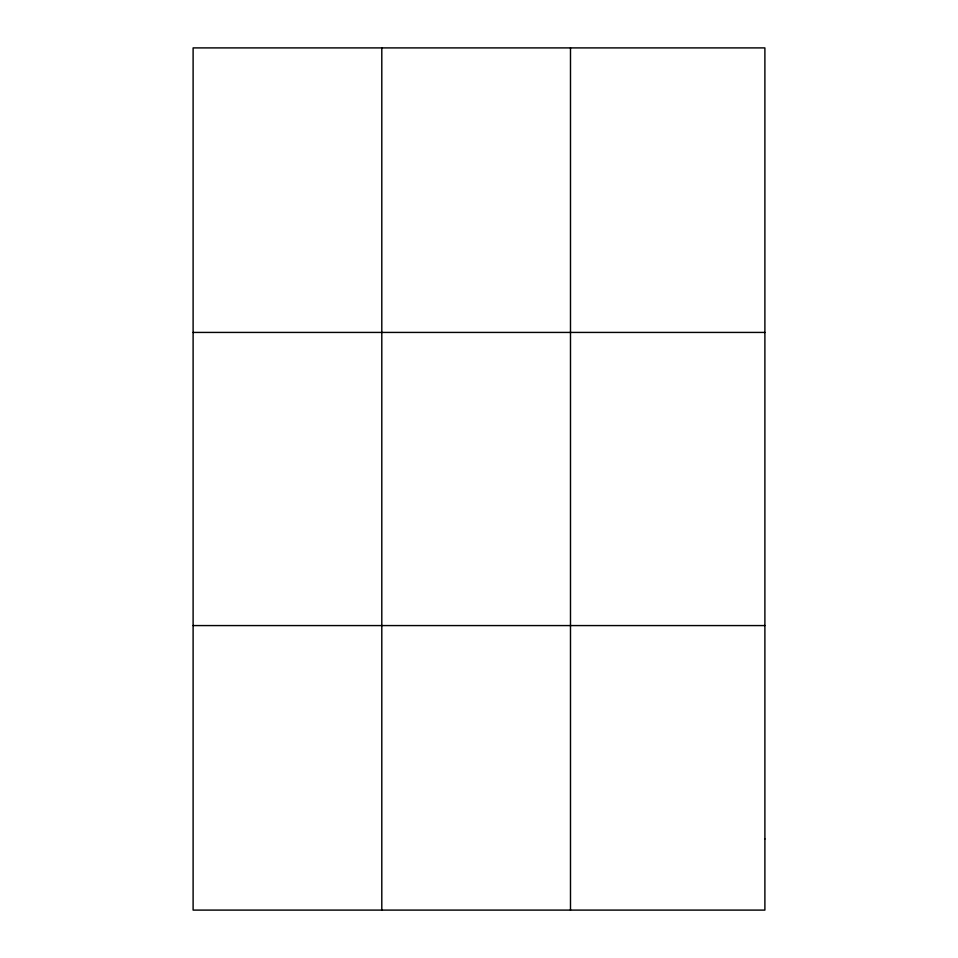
<?xml version="1.0" encoding="UTF-8"?>
<svg xmlns="http://www.w3.org/2000/svg" width="958" height="958" viewBox="0 0 958 958"><rect width="100%" height="100%" fill="white"/><g stroke="black" fill="none" stroke-linecap="round" stroke-linejoin="round"><path stroke-width="1.44" d="M381.799 47.9L381.799 910.1M570.489 47.9L570.489 910.1M193.109 332.426L764.891 332.426M193.109 625.574L764.891 625.574M764.891 838.969L764.891 910.1L193.109 910.1L193.109 47.9L764.891 47.9L764.891 838.969"/></g></svg>
